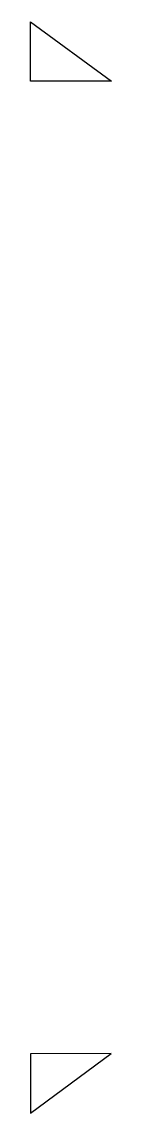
# Model space of a CAD drawing. Header units: millimetres. Extents: x -8 to -5, y 91.1 to 131.6.
import ezdxf

# ---------------------------------------------------------------- set-up
doc = ezdxf.new("R2010")
doc.units = ezdxf.units.MM
doc.layers.get('0').update_dxf_attribs({"linetype": 'CONTINUOUS'})

msp = doc.modelspace()

# ---------------------------------------------------------------- linework, layer by layer
for points in [[(-7.998, 129.41), (-7.998, 131.61), (-5.001, 129.41)], [(-7.999, 93.317), (-7.999, 91.117), (-5.016, 93.332)]]:
    msp.add_lwpolyline(points, close=True)

doc.saveas('drawing.dxf')
